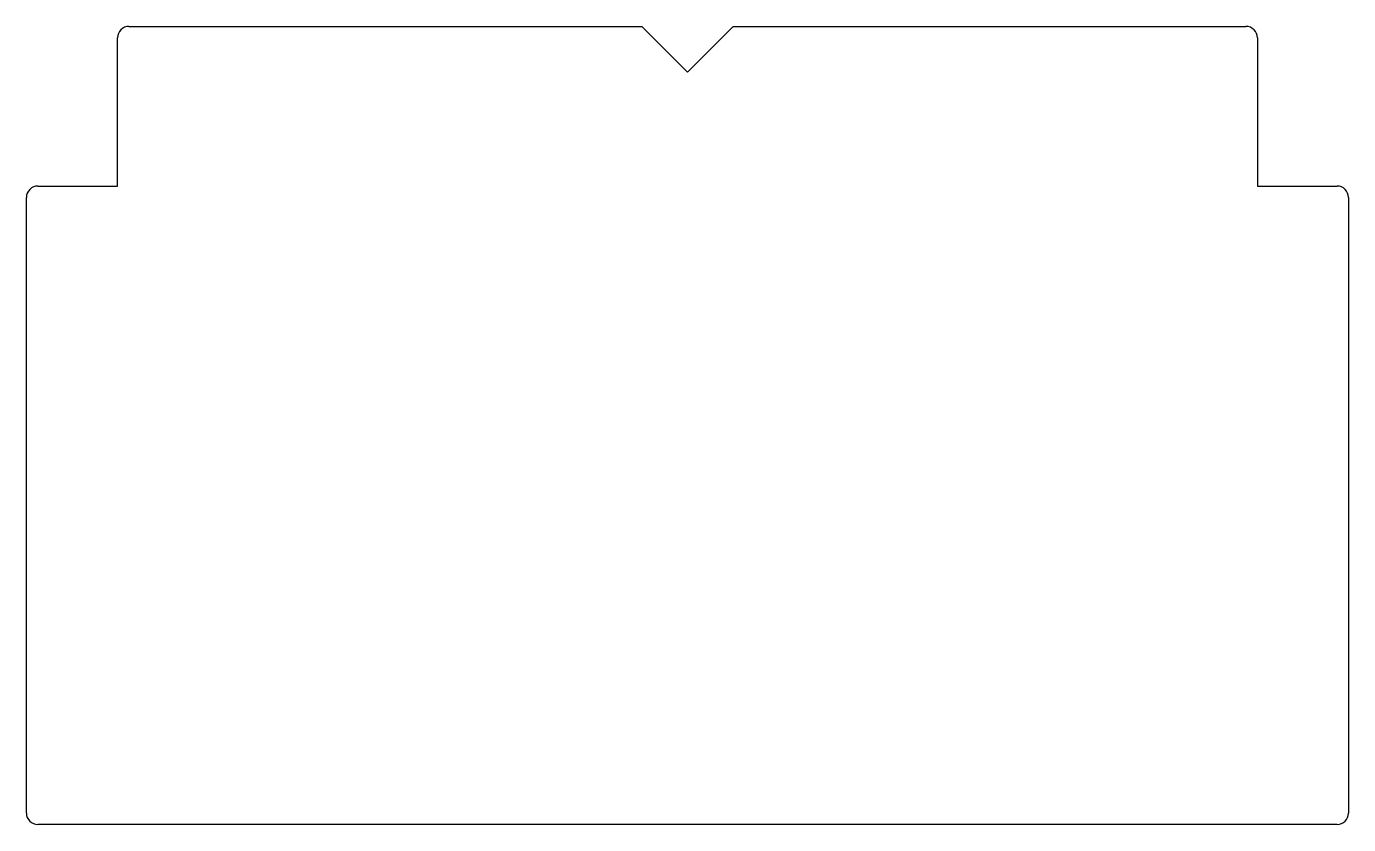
# Model space of a CAD drawing. Extents: x 2875.6 to 2904.6, y 1605.1 to 1622.6.
import ezdxf

# ---------------------------------------------------------------- set-up
doc = ezdxf.new("R2010")
doc.units = 0
doc.layers.get('0').update_dxf_attribs({"linetype": 'CONTINUOUS'})

msp = doc.modelspace()

# ---------------------------------------------------------------- linework, layer by layer
for p, q in [((2877.804, 1622.604), (2889.054, 1622.604)), ((2889.054, 1622.604), (2890.054, 1621.604)), ((2890.054, 1621.604), (2891.054, 1622.604)), ((2891.054, 1622.604), (2902.304, 1622.604)), ((2877.554, 1619.104), (2877.554, 1622.354)), ((2902.554, 1622.354), (2902.554, 1619.104)), ((2875.804, 1619.104), (2877.554, 1619.104)), ((2902.554, 1619.104), (2904.304, 1619.104)), ((2875.554, 1605.354), (2875.554, 1618.854)), ((2904.554, 1618.854), (2904.554, 1605.354)), ((2904.304, 1605.104), (2875.804, 1605.104))]:
    msp.add_line(p, q)
for centre, start, end in [((2877.804, 1622.354), 90, 180), ((2902.304, 1622.354), 0, 90), ((2875.804, 1618.854), 90, 180), ((2904.304, 1618.854), 0, 90), ((2875.804, 1605.354), 180, 270), ((2904.304, 1605.354), 270, 360)]:
    msp.add_arc(centre, 0.25, start, end)

doc.saveas('drawing.dxf')
